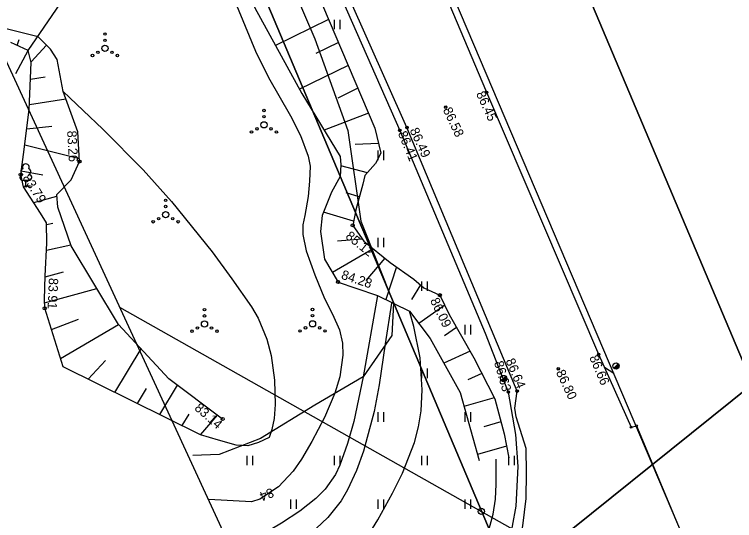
# Model space of a CAD drawing. Extents: x 635520 to 641285, y 6458433 to 6466834.
# Drawn here: x 637609 to 637666.8, y 6462506.5 to 6462547.1 of the extents above; entities that cross this region are included whole.
import ezdxf

# ---------------------------------------------------------------- set-up
doc = ezdxf.new("R2010")
doc.units = 0
for name, color, linetype in [('HALJASTUS', 7, 'Continuous'), ('HORISONTAAL-EH2000', 7, 'Continuous'), ('KORGUS-EH2000', 7, 'Continuous'), ('LIIKLUS', 7, 'Continuous'), ('MOOTMPUNKT', 7, 'Continuous'), ('MOOTPIIR', 7, 'Continuous'), ('MPOHULIIN', 7, 'Continuous'), ('PIIR', 7, 'Continuous'), ('POST', 7, 'Continuous'), ('PUU', 7, 'Continuous'), ('RELJEEF', 7, 'Continuous'), ('TEE', 7, 'Continuous')]:
    doc.layers.add(name, color=color, linetype=linetype)

msp = doc.modelspace()

# ---------------------------------------------------------------- linework, layer by layer
at = {"layer": 'HALJASTUS'}
for p, q in [((637634.625, 6462546.679), (637634.625, 6462545.918)), ((637635.08, 6462546.679), (637635.08, 6462545.918)), ((637638.125, 6462536.179), (637638.125, 6462535.418)), ((637638.58, 6462536.179), (637638.58, 6462535.418)), ((637638.125, 6462529.179), (637638.125, 6462528.418)), ((637638.58, 6462529.179), (637638.58, 6462528.418)), ((637641.625, 6462525.679), (637641.625, 6462524.918)), ((637642.08, 6462525.679), (637642.08, 6462524.918)), ((637645.125, 6462522.179), (637645.125, 6462521.418)), ((637645.58, 6462522.179), (637645.58, 6462521.418)), ((637641.625, 6462518.679), (637641.625, 6462517.918)), ((637642.08, 6462518.679), (637642.08, 6462517.918)), ((637638.125, 6462515.179), (637638.125, 6462514.418)), ((637638.58, 6462515.179), (637638.58, 6462514.418)), ((637645.125, 6462515.179), (637645.125, 6462514.418)), ((637645.58, 6462515.179), (637645.58, 6462514.418)), ((637627.625, 6462511.679), (637627.625, 6462510.918)), ((637628.08, 6462511.679), (637628.08, 6462510.918)), ((637634.625, 6462511.679), (637634.625, 6462510.918)), ((637635.08, 6462511.679), (637635.08, 6462510.918)), ((637641.625, 6462511.679), (637641.625, 6462510.918)), ((637642.08, 6462511.679), (637642.08, 6462510.918)), ((637648.625, 6462511.679), (637648.625, 6462510.918)), ((637649.08, 6462511.679), (637649.08, 6462510.918)), ((637631.125, 6462508.179), (637631.125, 6462507.418)), ((637631.58, 6462508.179), (637631.58, 6462507.418)), ((637638.125, 6462508.179), (637638.125, 6462507.418)), ((637638.58, 6462508.179), (637638.58, 6462507.418)), ((637645.125, 6462508.179), (637645.125, 6462507.418)), ((637645.58, 6462508.179), (637645.58, 6462507.418))]:
    msp.add_line(p, q, dxfattribs=at)
for points in [[(637609.074, 6462542.351), (637610.07, 6462544.201), (637613.928, 6462549.86), (637619.418, 6462556.079), (637624.423, 6462556.815), (637628.93, 6462554.793), (637633.09, 6462545.144), (637635.727, 6462537.782), (637636.764, 6462530.508), (637639.389, 6462523.921), (637639.267, 6462521.331), (637636.953, 6462518.031)], [(637636.953, 6462518.031), (637633.07, 6462515.736), (637628.725, 6462513.061), (637625.402, 6462511.782), (637623.28, 6462511.706)]]:
    msp.add_lwpolyline(points, dxfattribs=at)
for centre, radius in [((637616.233, 6462545.527), 0.1), ((637616.233, 6462545.027), 0.1), ((637616.233, 6462544.377), 0.25), ((637615.233, 6462543.802), 0.1), ((637615.668, 6462544.052), 0.1), ((637616.798, 6462544.052), 0.1), ((637617.233, 6462543.802), 0.1), ((637628.997, 6462539.392), 0.1), ((637628.997, 6462538.892), 0.1), ((637628.432, 6462537.917), 0.1), ((637628.997, 6462538.242), 0.25), ((637629.562, 6462537.917), 0.1), ((637627.997, 6462537.667), 0.1), ((637629.997, 6462537.667), 0.1), ((637621.104, 6462532.186), 0.1), ((637621.104, 6462531.686), 0.1), ((637621.104, 6462531.036), 0.25), ((637620.104, 6462530.461), 0.1), ((637620.539, 6462530.711), 0.1), ((637621.669, 6462530.711), 0.1), ((637622.104, 6462530.461), 0.1), ((637632.894, 6462523.423), 0.1), ((637624.221, 6462523.41), 0.1), ((637624.221, 6462522.91), 0.1), ((637632.894, 6462522.923), 0.1), ((637624.221, 6462522.26), 0.25), ((637632.894, 6462522.273), 0.25), ((637623.656, 6462521.935), 0.1), ((637624.786, 6462521.935), 0.1), ((637631.894, 6462521.698), 0.1), ((637632.329, 6462521.948), 0.1), ((637633.459, 6462521.948), 0.1), ((637633.894, 6462521.698), 0.1), ((637623.221, 6462521.685), 0.1), ((637625.221, 6462521.685), 0.1)]:
    msp.add_circle(centre, radius, dxfattribs=at)
at = {"layer": 'HORISONTAAL-EH2000'}
for points in [[(637625.958, 6462549.866), (637628.313, 6462544.161), (637629.355, 6462542.05), (637631.124, 6462538.975), (637631.921, 6462537.39), (637632.548, 6462535.718), (637632.69, 6462534.924), (637632.663, 6462533.712), (637632.548, 6462532.502), (637632.263, 6462530.969), (637632.126, 6462530.205), (637632.117, 6462529.444), (637632.381, 6462528.128), (637633.066, 6462526.203), (637633.854, 6462524.309), (637634.487, 6462523.048), (637635.069, 6462521.799), (637635.299, 6462520.726), (637635.338, 6462519.761), (637635.092, 6462518.031), (637634.695, 6462516.716), (637633.852, 6462514.748), (637632.832, 6462512.824), (637631.999, 6462511.408), (637631.332, 6462510.439), (637630.159, 6462509.183)], [(637612.88, 6462540.915), (637614.473, 6462539.397), (637616.066, 6462537.88), (637619.301, 6462534.623), (637621.583, 6462532.08), (637624.842, 6462528.037), (637626.421, 6462525.885), (637627.982, 6462523.628), (637628.526, 6462522.716), (637629.23, 6462521.035), (637629.576, 6462519.73), (637629.853, 6462517.75), (637629.902, 6462515.805), (637629.815, 6462514.663), (637629.632, 6462513.785), (637629.404, 6462513.154)], [(637638.102, 6462524.554), (637636.953, 6462518.031), (637636.198, 6462514.448), (637635.696, 6462512.678), (637635.08, 6462510.918), (637634.73, 6462510.169), (637633.917, 6462509.013), (637633.166, 6462508.251), (637631.863, 6462507.228), (637630.41, 6462506.287), (637628.811, 6462505.343), (637627.605, 6462504.735), (637626.693, 6462504.378), (637626.419, 6462504.316)], [(637639.229, 6462523.934), (637638.735, 6462520.659), (637638.24, 6462517.385), (637637.851, 6462515.227), (637636.993, 6462512.056), (637636.409, 6462510.494), (637635.702, 6462508.944), (637635.196, 6462508.061), (637634.126, 6462506.721), (637633.186, 6462505.85)], [(637629.348, 6462498.249), (637631.317, 6462499.213), (637632.66, 6462500.068), (637633.957, 6462501.08), (637635.217, 6462502.31), (637636.777, 6462504.325), (637638.138, 6462506.555), (637639.316, 6462508.684), (637640.113, 6462510.291), (637641.065, 6462512.747), (637641.393, 6462514.005), (637641.599, 6462515.29), (637641.69, 6462516.977), (637641.519, 6462519.535), (637641.011, 6462522.045), (637640.676, 6462523.287)], [(637629.404, 6462513.154), (637628.56, 6462512.743), (637627.706, 6462512.471), (637626.769, 6462512.531), (637625.34, 6462512.933), (637623.909, 6462513.376)], [(637645.363, 6462501.637), (637646.127, 6462503.11), (637646.745, 6462504.632), (637647.395, 6462506.995), (637647.571, 6462508.199), (637647.632, 6462509.408), (637647.632, 6462510.408), (637647.632, 6462511.408)], [(637630.159, 6462509.183), (637628.671, 6462508.201), (637627.991, 6462507.996), (637624.58, 6462508.179)]]:
    msp.add_lwpolyline(points, dxfattribs=at)
at = {"layer": 'KORGUS-EH2000'}
for centre, radius in [((637646.856, 6462540.855), 0.1), ((637643.578, 6462539.658), 0.1), ((637640.474, 6462538.028), 0.1), ((637639.895, 6462537.79), 0.1), ((637614.195, 6462535.303), 0.125), ((637609.473, 6462534.246), 0.125), ((637636.122, 6462530.168), 0.125), ((637634.941, 6462525.626), 0.125), ((637643.113, 6462524.568), 0.125), ((637611.397, 6462523.518), 0.125), ((637655.85, 6462519.829), 0.1), ((637652.619, 6462518.66), 0.1), ((637648.605, 6462516.796), 0.1), ((637649.317, 6462516.874), 0.1), ((637625.673, 6462514.628), 0.125)]:
    msp.add_circle(centre, radius, dxfattribs=at)
at = {"layer": 'LIIKLUS'}
for p, q in [((637657.077, 6462518.717), (637657.431, 6462519.07)), ((637648.052, 6462517.711), (637648.406, 6462518.064))]:
    msp.add_line(p, q, dxfattribs=at)
for centre in [(637657.254, 6462518.893), (637648.229, 6462517.887)]:
    msp.add_circle(centre, 0.25, dxfattribs=at)
for centre, radius, start, end in [((637657.254, 6462518.893), 0.225, 224.85406, 45.03563), ((637657.254, 6462518.893), 0.2, 224.84272, 45.04698), ((637657.254, 6462518.893), 0.175, 224.82813, 45.06157), ((637657.254, 6462518.893), 0.15, 224.80867, 45.08103), ((637657.254, 6462518.893), 0.125, 224.78144, 45.10826), ((637657.254, 6462518.893), 0.1, 224.74058, 45.14911), ((637657.254, 6462518.893), 0.075, 224.67249, 45.2172), ((637657.254, 6462518.893), 0.05, 224.53632, 45.35338), ((637657.254, 6462518.893), 0.025, 224.12776, 45.76193), ((637648.229, 6462517.887), 0.225, 224.85406, 45.03563), ((637648.229, 6462517.887), 0.2, 224.84272, 45.04698), ((637648.229, 6462517.887), 0.175, 224.82813, 45.06157), ((637648.229, 6462517.887), 0.15, 224.80867, 45.08103), ((637648.229, 6462517.887), 0.125, 224.78144, 45.10826), ((637648.229, 6462517.887), 0.1, 224.74058, 45.14911), ((637648.229, 6462517.887), 0.075, 224.67249, 45.2172), ((637648.229, 6462517.887), 0.05, 224.53632, 45.35338), ((637648.229, 6462517.887), 0.025, 224.12776, 45.76193)]:
    msp.add_arc(centre, radius, start, end, dxfattribs=at)
at = {"layer": 'MOOTMPUNKT'}
for centre in [(637646.856, 6462540.855), (637643.578, 6462539.658), (637640.474, 6462538.028), (637639.895, 6462537.79), (637609.881, 6462533.31), (637655.85, 6462519.829), (637652.619, 6462518.66), (637648.605, 6462516.796), (637649.317, 6462516.874), (637658.457, 6462513.968), (637658.886, 6462514.084)]:
    msp.add_circle(centre, 0.075, dxfattribs=at)
at = {"layer": 'MOOTPIIR'}
msp.add_lwpolyline([(637577.121, 6462706.256), (637621.518, 6462602.443), (637626.4, 6462595.366), (637629.306, 6462589.552), (637632.345, 6462582.075), (637635.389, 6462571.873), (637638.339, 6462562.294), (637668.127, 6462492.273), (637649.238, 6462481.686), (637639.312, 6462476.123), (637577.707, 6462609.736), (637571.303, 6462628.145), (637542.145, 6462695.65)], close=True, dxfattribs=at)
at = {"layer": 'MPOHULIIN'}
msp.add_lwpolyline([(637666.605, 6462495.849), (637646.436, 6462507.222), (637617.433, 6462523.575)], dxfattribs=at)
at = {"layer": 'PIIR'}
for points in [[(637353.17, 6462864.51), (637482.86, 6462645.05), (637521.85, 6462579.03), (637545.47, 6462531.18), (637521.04, 6462521.2), (637500.69, 6462455.68), (637461.84, 6462371.62), (637420.75, 6462347.57), (637436.31, 6462338.62), (637468.12, 6462357.68), (637503.74, 6462382.86), (637564.16, 6462430.62), (637606.05, 6462465.7), (637645.15, 6462498.88), (637648.76, 6462501.82), (637606.05, 6462602.89), (637580.65, 6462661.56), (637557.03, 6462716.49), (637554.32, 6462722.87), (637550.61, 6462721.37), (637536.13, 6462756.21), (637514.77, 6462809.68), (637486.6, 6462884.52), (637469.54, 6462931.01)], [(637623.96, 6462734.9), (637586.71, 6462720.18), (637582.24, 6462718.61), (637602.67, 6462671.11), (637628.08, 6462612.41), (637668.21, 6462517.42), (637672.34, 6462507.66), (637709.88, 6462420.1), (637737.91, 6462355.11), (637753.77, 6462318.2), (637776.73, 6462264.96), (637801.52, 6462208.36), (637827.52, 6462153.7), (637847.25, 6462116.82), (637898.04, 6462148.91), (637905.55, 6462308.22), (637862.56, 6462393.91), (637812.33, 6462495.2), (637717.87, 6462667.25), (637716.48, 6462661.92), (637707.8, 6462623.89)]]:
    msp.add_lwpolyline(points, close=True, dxfattribs=at)
for points in [[(637557.03, 6462716.49), (637580.65, 6462661.56), (637606.05, 6462602.89), (637648.76, 6462501.82), (637668.21, 6462517.42), (637628.08, 6462612.41), (637602.67, 6462671.11), (637582.24, 6462718.61)], [(637776.73, 6462264.96), (637753.77, 6462318.2), (637737.91, 6462355.11), (637709.88, 6462420.1), (637672.34, 6462507.66), (637668.21, 6462517.42), (637648.76, 6462501.82), (637645.15, 6462498.88), (637650.9, 6462486.61), (637684.29, 6462408.73), (637712.08, 6462344.3), (637728.15, 6462306.91)]]:
    msp.add_lwpolyline(points, dxfattribs=at)
at = {"layer": 'POST'}
for radius in [0.25, 0.0234]:
    msp.add_circle((637646.436, 6462507.222), radius, dxfattribs=at)
at = {"layer": 'PUU'}
for p, q in [((637610.121, 6462533.785), (637609.641, 6462533.785)), ((637609.881, 6462533.31), (637609.881, 6462533.785)), ((637610.261, 6462533.31), (637609.881, 6462533.31))]:
    msp.add_line(p, q, dxfattribs=at)
for centre, radius, start, end in [((637609.881, 6462534.83), 0.277, 332.5799, 207.4201), ((637609.711, 6462534.483), 0.233, 109.02174, 253.14154), ((637610.051, 6462534.483), 0.233, 286.85082, 70.98591), ((637609.644, 6462534.022), 0.238, 90.0016, 269.3953), ((637610.118, 6462534.022), 0.238, 270.6047, 89.9984)]:
    msp.add_arc(centre, radius, start, end, dxfattribs=at)
at = {"layer": 'RELJEEF'}
for p, q in [((637634.185, 6462546.704), (637629.927, 6462544.6)), ((637609.197, 6462544.599), (637609.347, 6462545.079)), ((637610.302, 6462543.306), (637611.549, 6462544.625)), ((637634.97, 6462544.856), (637633.153, 6462543.963)), ((637635.754, 6462543.013), (637631.848, 6462541.093)), ((637610.263, 6462541.913), (637611.434, 6462542.092)), ((637636.538, 6462541.17), (637634.918, 6462540.373)), ((637610.175, 6462539.876), (637613.096, 6462540.323)), ((637637.382, 6462539.183), (637633.824, 6462537.821)), ((637609.956, 6462537.909), (637611.963, 6462538.128)), ((637609.791, 6462536.638), (637614.181, 6462535.549)), ((637638.195, 6462536.748), (637636.323, 6462536.666)), ((637609.513, 6462534.541), (637611.258, 6462534.216)), ((637637.293, 6462534.396), (637635.163, 6462534.95)), ((637636.647, 6462532.464), (637635.59, 6462532.773)), ((637610.513, 6462532.004), (637612.38, 6462532.517)), ((637636.187, 6462530.501), (637633.775, 6462531.235)), ((637611.543, 6462530.242), (637612.047, 6462530.351)), ((637636.889, 6462529.07), (637634.902, 6462528.898)), ((637611.539, 6462528.192), (637613.493, 6462528.621)), ((637637.772, 6462528.288), (637634.489, 6462526.394)), ((637638.686, 6462527.551), (637637.182, 6462525.756)), ((637611.429, 6462526.035), (637612.905, 6462526.444)), ((637639.636, 6462526.836), (637638.774, 6462524.224)), ((637641.559, 6462525.4), (637640.844, 6462524.213)), ((637611.387, 6462523.948), (637615.58, 6462525.111)), ((637643.506, 6462523.758), (637641.417, 6462522.303)), ((637611.932, 6462521.812), (637614.117, 6462522.637)), ((637612.663, 6462519.485), (637617.328, 6462522.206)), ((637644.456, 6462521.983), (637643.475, 6462521.3)), ((637617.034, 6462516.771), (637619.144, 6462520.258)), ((637645.546, 6462520.07), (637643.428, 6462519.104)), ((637614.899, 6462517.825), (637616.268, 6462519.329)), ((637646.479, 6462518.297), (637645.348, 6462517.781)), ((637620.633, 6462514.993), (637622.06, 6462517.35)), ((637618.833, 6462515.882), (637619.562, 6462517.085)), ((637647.477, 6462516.329), (637645.045, 6462515.63)), ((637622.433, 6462514.104), (637622.983, 6462515.014)), ((637623.909, 6462513.376), (637625.271, 6462514.931)), ((637648.015, 6462514.403), (637646.654, 6462514.011)), ((637648.47, 6462512.453), (637646.125, 6462511.778))]:
    msp.add_line(p, q, dxfattribs=at)
for points in [[(637619.964, 6462580.082), (637625.442, 6462564.053), (637631.551, 6462552.901), (637637.896, 6462537.974), (637638.386, 6462535.963), (637637.94, 6462535.126), (637637.097, 6462534.175), (637636.924, 6462533.487), (637636.365, 6462531.42), (637636.122, 6462530.168), (637637.002, 6462528.909), (637639.113, 6462527.206), (637641.021, 6462525.855), (637641.835, 6462525.167), (637643.113, 6462524.568), (637643.868, 6462523.014), (637645.851, 6462519.534), (637647.512, 6462516.26), (637648.274, 6462513.447), (637648.654, 6462511.523)], [(637616.194, 6462576.922), (637618.373, 6462570.761), (637622.123, 6462562.275), (637626.723, 6462551.354), (637628.263, 6462547.64), (637632.032, 6462540.757), (637635.112, 6462535.712), (637635.169, 6462535.038), (637635.107, 6462534.09), (637634.423, 6462532.835), (637633.671, 6462530.977), (637633.542, 6462529.692), (637633.864, 6462527.456), (637634.941, 6462525.626), (637636.356, 6462525.136), (637638.102, 6462524.554), (637640.676, 6462523.287), (637642.324, 6462521.098), (637644.73, 6462516.753), (637646.26, 6462511.298)], [(637625.673, 6462514.628), (637621.373, 6462517.867), (637617.316, 6462522.219), (637613.52, 6462528.542), (637612.454, 6462531.633), (637612.369, 6462532.651), (637613.512, 6462533.836), (637614.195, 6462535.303), (637614.063, 6462537.682), (637612.88, 6462540.915), (637612.407, 6462543.484), (637611.867, 6462544.314), (637610.866, 6462545.294), (637607.32, 6462546.19)], [(637623.909, 6462513.376), (637612.869, 6462518.828), (637611.397, 6462523.518), (637611.381, 6462524.235), (637611.431, 6462526.112), (637611.567, 6462528.734), (637611.541, 6462530.374), (637611.072, 6462531.14), (637609.702, 6462533.258), (637609.473, 6462534.246), (637609.691, 6462535.868), (637610.156, 6462539.458), (637610.321, 6462543.234), (637610.07, 6462544.201), (637608.677, 6462544.836)]]:
    msp.add_lwpolyline(points, dxfattribs=at)
at = {"layer": 'TEE'}
msp.add_line((637657.061, 6462518.283), (637656.317, 6462518.778), dxfattribs=at)
for points in [[(637576.244, 6462705.99), (637577.05, 6462703.501), (637576.894, 6462703.333), (637585.991, 6462681.911), (637595.199, 6462660.726), (637597.023, 6462656.519), (637606.573, 6462634.373), (637615.237, 6462614.611), (637619.218, 6462605.752), (637619.464, 6462605.731), (637621.459, 6462602.057), (637626.162, 6462595.156), (637629.111, 6462589.508), (637632.099, 6462582.169), (637634.874, 6462573.057), (637635.665, 6462569.519), (637637.875, 6462562.137), (637646.856, 6462540.855), (637655.85, 6462519.829), (637658.457, 6462513.968), (637658.886, 6462514.084), (637662.526, 6462505.396), (637662.293, 6462504.935), (637667.692, 6462492.08)], [(637619.196, 6462585.458), (637630.694, 6462558.672), (637639.895, 6462537.79), (637646.756, 6462521.523), (637648.605, 6462516.796), (637649.172, 6462513.401), (637649.371, 6462510.813), (637649.207, 6462507.63), (637648.609, 6462504.437), (637647.24, 6462500.646), (637645.71, 6462497.624), (637643.21, 6462494.222), (637642.041, 6462492.915), (637642.371, 6462492.519)], [(637634.725, 6462486.073), (637637.535, 6462488.428), (637642.225, 6462492.366), (637644.34, 6462494.593), (637645.826, 6462496.481), (637647.705, 6462499.631), (637649.15, 6462502.938), (637649.768, 6462506.065), (637650.051, 6462508.244), (637650.064, 6462510.306), (637650.042, 6462512.273), (637649.231, 6462514.808), (637649.125, 6462515.502), (637649.317, 6462516.874), (637640.474, 6462538.028), (637631.217, 6462558.845), (637619.843, 6462585.787)]]:
    msp.add_lwpolyline(points, dxfattribs=at)

# ---------------------------------------------------------------- texts
at = {"layer": 'HORISONTAAL-EH2000'}
msp.add_text('84', height=0.75, rotation=201.75946, dxfattribs=at).set_placement((637629.601, 6462509.124))
at = {"layer": 'KORGUS-EH2000'}
for s, rotation, p in [('86.45', 294.5398, (637646.002, 6462540.735)), ('86.58', 295.26691, (637643.338, 6462539.444)), ('86.49', 294.55926, (637640.673, 6462537.809)), ('83.26', 273.17522, (637613.199, 6462537.753)), ('86.41', 292.36788, (637639.731, 6462537.563)), ('83.79', 302.91099, (637609.58, 6462533.976)), ('85.12', 321.11347, (637635.482, 6462529.195)), ('84.28', 341.5874, (637635.139, 6462525.904)), ('83.91', 267.50976, (637611.739, 6462525.966)), ('86.09', 295.91786, (637642.306, 6462524.147)), ('86.64', 292.33977, (637648.381, 6462519.324)), ('86.66', 293.01495, (637655.091, 6462519.577)), ('86.63', 286.11637, (637647.456, 6462519.177)), ('86.80', 295.10442, (637652.413, 6462518.383)), ('83.14', 318.69446, (637623.362, 6462515.43))]:
    msp.add_text(s, height=0.75, rotation=rotation, dxfattribs=at).set_placement(p)

doc.saveas('drawing.dxf')
